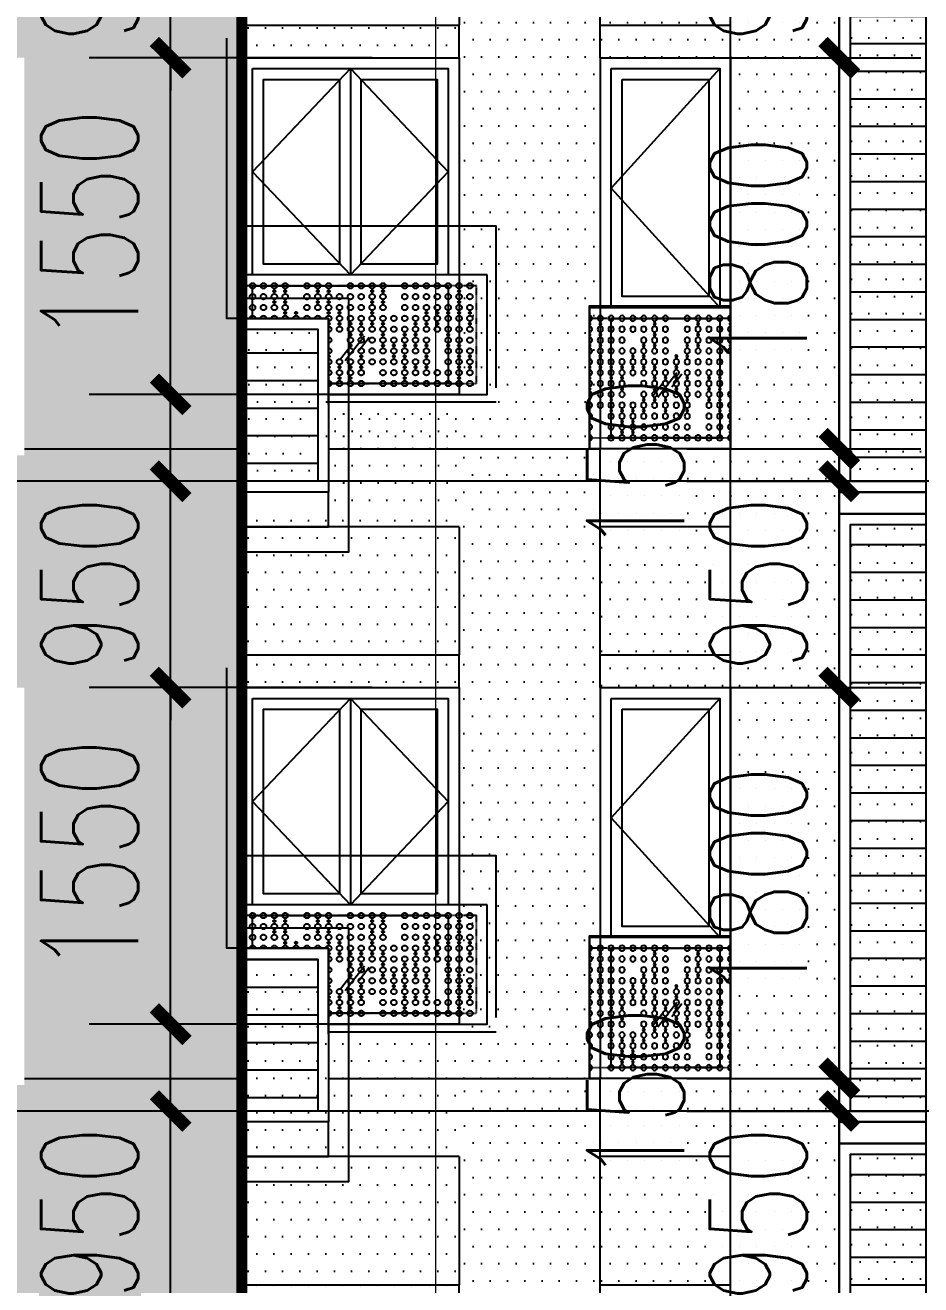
# Model space of a CAD drawing. Header units: millimetres. Extents: x 43 to 235305, y 0 to 139712.
# Drawn here: x 18064 to 22186, y 26008 to 31808 of the extents above; entities that cross this region are included whole.
import ezdxf
from ezdxf.xclip import XClip

# ---------------------------------------------------------------- set-up
doc = ezdxf.new("R2010")
doc.units = ezdxf.units.MM
doc.header["$XCLIPFRAME"] = 2
for name, pattern in [('CONTINOUS', [0]), ('DASH', [0.35, 0.25, -0.1]), ('DOTE', [2.42, 2, -0.2, 0.02, -0.2]), ('HIDDEN', [7.5, 5, -2.5])]:
    doc.linetypes.add(name, pattern=pattern)
for name, color, linetype in [('A-AXIS', 1, 'DOTE'), ('A-DRWD-DIMS', 144, 'Continuous'), ('A-ELEV-DRWD', 130, 'Continuous'), ('A-ELEV-LINE', 30, 'Continuous'), ('A-ELEV-LINE1', 33, 'Continuous'), ('A-ELEV-LINE2', 55, 'Continuous'), ('A-ELEV-OPEN', 253, 'Continuous'), ('A-ELEV-OUT2', 6, 'CONTINOUS'), ('A-ELEV-PATT', 55, 'Continuous'), ('A-ELEV-SHUT', 215, 'Continuous'), ('A-HATH1', 251, 'Continuous'), ('D-Hole', 8, 'HIDDEN'), ('DIM_IDEN', 3, 'Continuous'), ('Sun', 138, 'Continuous')]:
    doc.layers.add(name, color=color, linetype=linetype)
doc.styles.add('_TCH_DIM_T3', font='SIMPLEX', dxfattribs={"width": 0.705882, "bigfont": 'GBCBIG'})
doc.dimstyles.new('_TCH_ARCH&&150', dxfattribs={"dimtxt": 446.25, "dimasz": 150, "dimexe": 375, "dimexo": 450, "dimgap": 150, "dimtad": 1, "dimdec": 0, "dimzin": 0, "dimdsep": 46, "dimtxsty": '_TCH_DIM_T3', "dimblk": 'ARCHTICK', "dimcen": 0.09, "dimclrt": 7, "dimazin": 2, "dimtfac": 1, "dimtdec": 0, "dimtix": 1, "dimtmove": 2, "dimatfit": 3, "dimfxl": 1, "dimtolj": 1, "dimtzin": 0, "dimarcsym": 0})

# ---------------------------------------------------------------- blocks, each defined once
blk = doc.blocks.new('GGGG')
at = {"layer": 'A-ELEV-OPEN'}
for p, q in [((-176, -227), (0, 0)), ((-128, -96), (-220, -215)), ((-48, -132), (44, -12))]:
    blk.add_line(p, q, dxfattribs=at)
blk = doc.blocks.new('A$C26D120F1')
blk.add_circle((0, 0), 12.5)
blk = doc.blocks.new('A$C357E671F')
at = {"layer": 'D-Hole', "ltscale": 0.02}
blk.add_line((1055.1, 550), (1055.1, 150), dxfattribs=at)
at = {"layer": 'Sun'}
blk.add_lwpolyline([(2060, 600), (0, 600), (0, -50), (2060, -50)], close=True, dxfattribs=at)
at = {"layer": 'Sun', "color": 8, "linetype": 'DASH', "ltscale": 0.2}
for points in [[(50.1, 550), (2010.1, 550), (2010.1, 0), (50.1, 0)], [(1005.1, 550), (1055.1, 550), (1055.1, 0), (1005.1, 0)]]:
    blk.add_lwpolyline(points, close=True, dxfattribs=at)
at = {"layer": 'Sun'}
for centre in [(130, 525), (280, 525), (480, 525), (730, 525), (780, 525), (1130, 525), (1230, 525), (1380, 525), (1630, 525), (1730, 525), (1880, 525), (130, 475), (280, 475), (480, 475), (730, 475), (780, 475), (1130, 475), (1230, 475), (1380, 475), (1630, 475), (1730, 475), (1880, 475), (80, 425), (130, 425), (280, 425), (330, 425), (480, 425), (530, 425), (730, 425), (780, 425), (1130, 425), (1230, 425), (1280, 425), (1380, 425), (1430, 425), (1580, 425), (1630, 425), (1680, 425), (1730, 425), (1780, 425), (1880, 425), (80, 375), (330, 375), (380, 375), (530, 375), (580, 375), (730, 375), (980, 375), (1030, 375), (1080, 375), (1130, 375), (1230, 375), (1280, 375), (1380, 375), (1430, 375), (1480, 375), (1580, 375), (1630, 375), (1680, 375), (1780, 375), (1830, 375), (1880, 375), (80, 325), (380, 325), (480, 325), (530, 325), (580, 325), (630, 325), (680, 325), (730, 325), (780, 325), (930, 325), (980, 325), (1030, 325), (1280, 325), (1330, 325), (1430, 325), (1480, 325), (1780, 325), (1830, 325), (1980, 325), (80, 275), (180, 275), (230, 275), (330, 275), (380, 275), (430, 275), (480, 275), (630, 275), (680, 275), (780, 275), (880, 275), (930, 275), (1480, 275), (1530, 275), (1780, 275), (1830, 275), (1930, 275), (1980, 275), (180, 225), (180, 175), (230, 225), (230, 175), (330, 225), (330, 175), (380, 225), (430, 225), (430, 175), (480, 225), (480, 175), (530, 175), (630, 225), (680, 175), (780, 225), (830, 225), (830, 175), (880, 225), (880, 175), (930, 225), (980, 225), (980, 175), (1180, 175), (1230, 225), (1230, 175), (1280, 175), (1330, 175), (1380, 225), (1380, 175), (1530, 225), (1530, 175), (1580, 225), (1580, 175), (1630, 175), (1730, 225), (1730, 175), (1780, 225), (1880, 175), (1930, 225), (1980, 225), (130, 125), (180, 125), (330, 125), (430, 125), (530, 125), (580, 125), (630, 125), (680, 125), (880, 125), (930, 125), (980, 125), (1130, 125), (1180, 125), (1280, 125), (1330, 125), (1380, 125), (1580, 125), (1630, 125), (1680, 125), (1730, 125), (1880, 125), (1980, 125), (130, 75), (580, 75), (630, 75), (880, 75), (1130, 75), (1630, 75), (1680, 75), (1880, 75), (1980, 75), (130, 25), (580, 25), (630, 25), (880, 25), (1130, 25), (1630, 25), (1680, 25), (1880, 25), (1980, 25)]:
    blk.add_circle(centre, 5, dxfattribs=at)
for p in [(80, 550), (130, 550), (180, 550), (230, 550), (280, 550), (330, 550), (430, 550), (480, 550), (530, 550), (580, 550), (630, 550), (680, 550), (730, 550), (780, 550), (830, 550), (880, 550), (930, 550), (980, 550), (1030, 550), (1080, 550), (1130, 550), (1180, 550), (1230, 550), (1280, 550), (1330, 550), (1380, 550), (1430, 550), (1480, 550), (1530, 550), (1630, 550), (1680, 550), (1730, 550), (1780, 550), (1830, 550), (1880, 550), (1930, 550), (1980, 550), (80, 500), (130, 500), (180, 500), (230, 500), (280, 500), (330, 500), (430, 500), (480, 500), (530, 500), (580, 500), (630, 500), (680, 500), (730, 500), (780, 500), (830, 500), (880, 500), (930, 500), (980, 500), (1030, 500), (1080, 500), (1130, 500), (1180, 500), (1230, 500), (1280, 500), (1330, 500), (1380, 500), (1430, 500), (1480, 500), (1530, 500), (1630, 500), (1680, 500), (1730, 500), (1780, 500), (1830, 500), (1880, 500), (1930, 500), (1980, 500), (80, 450), (80, 400), (130, 450), (130, 400), (180, 450), (180, 400), (230, 450), (230, 400), (280, 450), (280, 400), (330, 450), (330, 400), (430, 450), (430, 400), (480, 450), (480, 400), (530, 450), (530, 400), (580, 400), (630, 450), (630, 400), (680, 450), (680, 400), (730, 450), (730, 400), (780, 450), (780, 400), (880, 450), (880, 400), (930, 450), (930, 400), (980, 450), (980, 400), (1030, 450), (1030, 400), (1080, 450), (1080, 400), (1130, 450), (1130, 400), (1180, 450), (1180, 400), (1230, 450), (1230, 400), (1280, 450), (1280, 400), (1380, 450), (1380, 400), (1430, 450), (1430, 400), (1480, 450), (1480, 400), (1530, 450), (1530, 400), (1580, 450), (1580, 400), (1630, 450), (1630, 400), (1680, 450), (1680, 400), (1730, 450), (1730, 400), (1780, 450), (1780, 400), (1830, 450), (1830, 400), (1880, 450), (1880, 400), (1930, 450), (1980, 450), (1980, 400), (80, 350), (180, 350), (230, 350), (280, 350), (330, 350), (380, 350), (430, 350), (480, 350), (530, 350), (580, 350), (630, 350), (680, 350), (730, 350), (780, 350), (830, 350), (880, 350), (930, 350), (980, 350), (1030, 350), (1080, 350), (1130, 350), (1180, 350), (1230, 350), (1280, 350), (1330, 350), (1380, 350), (1430, 350), (1480, 350), (1530, 350), (1580, 350), (1630, 350), (1680, 350), (1780, 350), (1830, 350), (1880, 350), (1930, 350), (1980, 350), (80, 300), (180, 300), (230, 300), (280, 300), (330, 300), (380, 300), (430, 300), (480, 300), (530, 300), (580, 300), (630, 300), (680, 300), (730, 300), (780, 300), (830, 300), (880, 300), (930, 300), (980, 300), (1030, 300), (1080, 300), (1130, 300), (1180, 300), (1230, 300), (1280, 300), (1330, 300), (1380, 300), (1430, 300), (1480, 300), (1530, 300), (1580, 300), (1630, 300), (1680, 300), (1780, 300), (1830, 300), (1880, 300), (1930, 300), (1980, 300), (80, 250), (180, 250), (230, 250), (280, 250), (330, 250), (380, 250), (430, 250), (480, 250), (530, 250), (630, 250), (680, 250), (730, 250), (780, 250), (830, 250), (880, 250), (930, 250), (980, 250), (1080, 250), (1130, 250), (1180, 250), (1230, 250), (1280, 250), (1330, 250), (1380, 250), (1430, 250), (1480, 250), (1530, 250), (1580, 250), (1630, 250), (1680, 250), (1730, 250), (1780, 250), (1830, 250), (1880, 250), (1930, 250), (1980, 250), (80, 200), (130, 200), (180, 200), (230, 200), (280, 200), (330, 200), (380, 200), (430, 200), (480, 200), (530, 200), (630, 200), (680, 200), (730, 200), (780, 200), (830, 200), (880, 200), (930, 200), (980, 200), (1080, 200), (1130, 200), (1180, 200), (1230, 200), (1280, 200), (1330, 200), (1380, 200), (1430, 200), (1530, 200), (1580, 200), (1630, 200), (1680, 200), (1730, 200), (1780, 200), (1830, 200), (1880, 200), (1930, 200), (1980, 200), (80, 150), (130, 150), (180, 150), (230, 150), (330, 150), (380, 150), (430, 150), (480, 150), (530, 150), (580, 150), (630, 150), (680, 150), (730, 150), (780, 150), (830, 150), (880, 150), (930, 150), (980, 150), (1080, 150), (1130, 150), (1180, 150), (1230, 150), (1280, 150), (1330, 150), (1380, 150), (1430, 150), (1530, 150), (1580, 150), (1630, 150), (1680, 150), (1730, 150), (1780, 150), (1830, 150), (1880, 150), (1980, 150), (80, 100), (80, 50), (130, 100), (130, 50), (180, 100), (180, 50), (230, 100), (230, 50), (330, 100), (330, 50), (380, 100), (380, 50), (430, 100), (430, 50), (480, 100), (480, 50), (530, 100), (530, 50), (580, 100), (580, 50), (630, 100), (630, 50), (680, 100), (680, 50), (780, 100), (780, 50), (830, 100), (830, 50), (880, 100), (880, 50), (930, 100), (930, 50), (980, 100), (980, 50), (1030, 100), (1030, 50), (1080, 100), (1080, 50), (1130, 100), (1130, 50), (1180, 100), (1180, 50), (1230, 100), (1230, 50), (1280, 100), (1280, 50), (1330, 100), (1330, 50), (1380, 100), (1380, 50), (1430, 100), (1430, 50), (1530, 100), (1530, 50), (1580, 100), (1580, 50), (1630, 100), (1630, 50), (1680, 100), (1680, 50), (1730, 100), (1730, 50), (1830, 100), (1830, 50), (1880, 100), (1880, 50), (1980, 100), (1980, 50), (80, 0), (130, 0), (180, 0), (230, 0), (280, 0), (330, 0), (380, 0), (430, 0), (480, 0), (530, 0), (580, 0), (630, 0), (680, 0), (780, 0), (830, 0), (880, 0), (930, 0), (980, 0), (1030, 0), (1080, 0), (1130, 0), (1180, 0), (1230, 0), (1330, 0), (1380, 0), (1430, 0), (1480, 0), (1530, 0), (1580, 0), (1630, 0), (1680, 0), (1730, 0), (1780, 0), (1830, 0), (1880, 0), (1980, 0)]:
    blk.add_blockref('A$C26D120F1', p, dxfattribs=at)
blk = doc.blocks.new('A$C7E353EAE')
at = {"layer": 'A-ELEV-DRWD'}
for p, q in [((0, 1800), (0, 0)), ((-50, 650), (-50, 0))]:
    blk.add_line(p, q, dxfattribs=at)
for points in [[(50, 1750), (550, 1750), (550, 650), (50, 650)], [(100, 1700), (500, 1700), (500, 700), (100, 700)], [(50, 600), (550, 600), (550, 50), (50, 50)]]:
    blk.add_lwpolyline(points, close=True, dxfattribs=at)
at = {"layer": 'A-ELEV-LINE1'}
for p, q in [((0, 1950), (0, 2900)), ((600, 2540), (0, 2540)), ((600, 1950), (600, 2540)), ((0, 1800), (0, 1950)), ((0, 1950), (600, 1950))]:
    blk.add_line(p, q, dxfattribs=at)
blk.add_lwpolyline([(0, 1800), (600, 1800), (600, 0), (0, 0)], dxfattribs=at)
at = {"layer": 'A-ELEV-OPEN'}
blk.add_lwpolyline([(550, 1750), (50, 1200), (550, 650)], dxfattribs=at)
at = {"layer": 'A-ELEV-OPEN', "xscale": 0.5, "yscale": 0.5, "zscale": 0.5}
blk.add_blockref('GGGG', (352.7, 350.7), dxfattribs=at)
at = {"layer": 'Sun'}
ref = blk.add_blockref('A$C357E671F', (730, 50), dxfattribs=dict(at, xscale=-1))
XClip(ref).set_block_clipping_path([(129.9999999995, -50.0000000006), (780.0000000712, 607.5547721885)])
blk = doc.blocks.new('A$C67865BBE')
at = {"layer": 'A-ELEV-PATT'}
h = blk.add_hatch(dxfattribs=at)
h.set_pattern_fill('ANSI31', color=256, scale=80, angle=135, style=0)
h.set_pattern_definition([(7e-15, (97721.56, 80343.16), (2e-14, -127), [])])
h.paths.add_polyline_path([(1500, 5600), (1150, 5600), (1150, 2900), (1500, 2900)])
h = blk.add_hatch(dxfattribs=at)
h.set_pattern_fill('ANSI31', color=256, scale=80, angle=135, style=0)
h.set_pattern_definition([(7e-15, (97721.56, 77443.16), (2e-14, -127), [])])
h.paths.add_polyline_path([(1500, 2700), (1150, 2700), (1150, 0), (1500, 0)])
at = {"layer": 'A-HATH1'}
h = blk.add_hatch(dxfattribs=at)
h.set_pattern_fill('DOTS', color=256, scale=50, style=0)
h.set_pattern_definition([(0, (-7e-05, 3050), (39.6875, 79.375), [0, -79.375])])
h.paths.add_polyline_path([(600, 5920), (0, 5920), (0, 5650), (600, 5650)])
h.paths.add_polyline_path([(600, 5650), (0, 5650), (0, 5000), (600, 5000)])
h.paths.add_polyline_path([(600, 5000), (0, 5000), (0, 4850), (600, 4850)])
h.paths.add_polyline_path([(1100, 5650), (1100, 5750), (1100, 5950), (600, 5950), (600, 5800), (600, 3050), (1100, 3050)])
h = blk.add_hatch(dxfattribs=at)
h.set_pattern_fill('DOTS', color=256, scale=50, style=0)
h.set_pattern_definition([(0, (1150, 2900), (39.6875, 79.375), [0, -79.375])])
h.paths.add_polyline_path([(1500, 5600), (1150, 5600), (1150, 2900), (1500, 2900)])
h = blk.add_hatch(dxfattribs=at)
h.set_pattern_fill('DOTS', color=256, scale=50, style=0)
h.set_pattern_definition([(0, (-7e-05, 150), (39.6875, 79.375), [0, -79.375])])
h.paths.add_polyline_path([(600, 3020), (0, 3020), (0, 2750), (600, 2750)])
h.paths.add_polyline_path([(600, 2750), (0, 2750), (0, 2100), (600, 2100)])
h.paths.add_polyline_path([(600, 2100), (0, 2100), (0, 1950), (600, 1950)])
h.paths.add_polyline_path([(1100, 2750), (1100, 2850), (1100, 3050), (600, 3050), (600, 2900), (600, 150), (1100, 150)])
h = blk.add_hatch(dxfattribs=at)
h.set_pattern_fill('DOTS', color=256, scale=50, style=0)
h.set_pattern_definition([(0, (1150, -0.0002), (39.6875, 79.375), [0, -79.375])])
h.paths.add_polyline_path([(1500, 2700), (1150, 2700), (1150, 0), (1500, 0)])
at = {"layer": 'A-ELEV-LINE'}
for points in [[(1500, 2850), (1100, 2850), (1100, 2750), (1500, 2750)], [(1500, -50), (1100, -50), (1100, -150), (1500, -150)]]:
    blk.add_lwpolyline(points, close=True, dxfattribs=at)
at = {"layer": 'A-ELEV-LINE1'}
for p, q in [((600, 150), (600, 5950)), ((1100, 2850), (1500, 2850)), ((1100, -50), (1500, -50))]:
    blk.add_line(p, q, dxfattribs=at)
at = {"layer": 'A-ELEV-LINE2'}
for p, q in [((600, 3050), (1100, 3050)), ((600, 150), (1100, 150))]:
    blk.add_line(p, q, dxfattribs=at)
at = {"layer": 'A-ELEV-SHUT'}
for points in [[(1500, 5650), (1100, 5650), (1100, 2850), (1500, 2850)], [(1500, 5600), (1150, 5600), (1150, 2900), (1500, 2900)], [(1500, 2750), (1100, 2750), (1100, -50), (1500, -50)], [(1500, 2700), (1150, 2700), (1150, 0), (1500, 0)]]:
    blk.add_lwpolyline(points, close=True, dxfattribs=at)
for p in [(0, 3050), (0, 150)]:
    blk.add_blockref('A$C7E353EAE', p)
blk = doc.blocks.new('A$C25156A68')
at = {"layer": 'A-ELEV-PATT'}
h = blk.add_hatch(dxfattribs=at)
h.set_pattern_fill('ANSI31', color=256, scale=80, angle=135, style=0)
h.set_pattern_definition([(180, (-96021.55, 77543.16), (-2e-14, -127), [])])
h.paths.add_polyline_path([(50, 850), (550, 850), (550, 150), (50, 150)])
at = {"layer": 'A-ELEV-LINE'}
blk.add_lwpolyline([(0, 100), (0, -60), (600, -60), (600, 100)], close=True, dxfattribs=at)
at = {"layer": 'A-ELEV-SHUT'}
for points in [[(0, 900), (600, 900), (600, 100), (0, 100)], [(50, 850), (550, 850), (550, 150), (50, 150)]]:
    blk.add_lwpolyline(points, close=True, dxfattribs=at)
blk = doc.blocks.new('A$C51B9566A')
at = {"layer": 'Sun'}
blk.add_lwpolyline([(1260, 550), (0, 550), (0, 0), (1260, 0)], close=True, dxfattribs=at)
at = {"layer": 'Sun', "color": 8, "linetype": 'DASH', "ltscale": 0.2}
blk.add_lwpolyline([(1210, 500), (50, 500), (50, 50), (1210, 50)], close=True, dxfattribs=at)
at = {"layer": 'Sun'}
for centre in [(80, 475), (130, 475), (280, 475), (330, 475), (480, 475), (530, 475), (730, 475), (780, 475), (1130, 475), (80, 425), (130, 425), (280, 425), (330, 425), (480, 425), (530, 425), (730, 425), (780, 425), (1130, 425), (80, 375), (330, 375), (380, 375), (530, 375), (580, 375), (730, 375), (980, 375), (1030, 375), (1080, 375), (1130, 375), (1180, 375), (80, 325), (380, 325), (480, 325), (530, 325), (580, 325), (630, 325), (680, 325), (730, 325), (780, 325), (930, 325), (980, 325), (1030, 325), (1180, 325), (80, 275), (180, 275), (230, 275), (330, 275), (380, 275), (430, 275), (480, 275), (630, 275), (680, 275), (780, 275), (880, 275), (930, 275), (1080, 275), (180, 225), (180, 175), (230, 225), (230, 175), (330, 225), (330, 175), (380, 225), (430, 225), (430, 175), (480, 225), (480, 175), (530, 175), (630, 225), (680, 175), (780, 225), (830, 225), (830, 175), (880, 225), (880, 175), (930, 225), (980, 225), (980, 175), (1080, 225), (1130, 225), (1130, 175), (1180, 175), (130, 125), (180, 125), (330, 125), (430, 125), (530, 125), (580, 125), (630, 125), (680, 125), (880, 125), (930, 125), (980, 125), (1130, 125), (1180, 125), (130, 75), (580, 75), (630, 75), (880, 75), (1130, 75)]:
    blk.add_circle(centre, 5, dxfattribs=at)
for p in [(80, 500), (130, 500), (180, 500), (230, 500), (280, 500), (330, 500), (430, 500), (480, 500), (530, 500), (630, 500), (680, 500), (730, 500), (780, 500), (880, 500), (930, 500), (980, 500), (1030, 500), (1080, 500), (1130, 500), (1180, 500), (80, 450), (80, 400), (130, 450), (130, 400), (180, 450), (180, 400), (230, 450), (230, 400), (280, 450), (280, 400), (330, 450), (330, 400), (430, 450), (430, 400), (480, 450), (480, 400), (530, 450), (530, 400), (580, 450), (580, 400), (630, 450), (630, 400), (680, 450), (680, 400), (730, 450), (730, 400), (780, 450), (780, 400), (880, 450), (880, 400), (930, 450), (930, 400), (980, 450), (980, 400), (1030, 450), (1030, 400), (1080, 450), (1080, 400), (1130, 450), (1130, 400), (1180, 450), (1180, 400), (80, 350), (180, 350), (230, 350), (280, 350), (330, 350), (380, 350), (430, 350), (480, 350), (530, 350), (580, 350), (630, 350), (680, 350), (730, 350), (780, 350), (830, 350), (880, 350), (930, 350), (980, 350), (1030, 350), (1080, 350), (1130, 350), (1180, 350), (80, 300), (180, 300), (230, 300), (280, 300), (330, 300), (380, 300), (430, 300), (480, 300), (530, 300), (580, 300), (630, 300), (680, 300), (730, 300), (780, 300), (830, 300), (880, 300), (930, 300), (980, 300), (1030, 300), (1080, 300), (1130, 300), (1180, 300), (80, 250), (180, 250), (230, 250), (280, 250), (330, 250), (380, 250), (430, 250), (480, 250), (530, 250), (630, 250), (680, 250), (730, 250), (780, 250), (830, 250), (880, 250), (930, 250), (980, 250), (1080, 250), (1130, 250), (1180, 250), (80, 200), (130, 200), (180, 200), (230, 200), (280, 200), (330, 200), (380, 200), (430, 200), (480, 200), (530, 200), (630, 200), (680, 200), (730, 200), (780, 200), (830, 200), (880, 200), (930, 200), (980, 200), (1080, 200), (1130, 200), (1180, 200), (80, 150), (130, 150), (180, 150), (230, 150), (330, 150), (380, 150), (430, 150), (480, 150), (530, 150), (580, 150), (630, 150), (680, 150), (730, 150), (780, 150), (830, 150), (880, 150), (930, 150), (980, 150), (1080, 150), (1130, 150), (1180, 150), (80, 100), (80, 50), (130, 100), (130, 50), (180, 100), (180, 50), (230, 100), (230, 50), (280, 50), (330, 100), (330, 50), (380, 100), (380, 50), (430, 100), (430, 50), (480, 100), (480, 50), (530, 100), (530, 50), (580, 100), (580, 50), (630, 100), (630, 50), (680, 100), (680, 50), (780, 100), (780, 50), (830, 100), (830, 50), (880, 100), (880, 50), (930, 100), (930, 50), (980, 100), (980, 50), (1030, 100), (1030, 50), (1080, 100), (1080, 50), (1130, 100), (1130, 50), (1180, 100), (1180, 50)]:
    blk.add_blockref('A$C26D120F1', p, dxfattribs=at)
blk = doc.blocks.new('A$C448F658A')
at = {"layer": 'A-ELEV-DRWD'}
blk.add_line((500, 1700), (500, 750), dxfattribs=at)
for points in [[(50, 1700), (950, 1700), (950, 750), (50, 750)], [(50, 700), (950, 700), (950, 250), (50, 250)]]:
    blk.add_lwpolyline(points, close=True, dxfattribs=at)
for points in [[(450, 800), (100, 800), (100, 1650), (450, 1650), (450, 800)], [(550, 800), (550, 1650), (900, 1650), (900, 800), (550, 800)]]:
    blk.add_lwpolyline(points, dxfattribs=at)
at = {"layer": 'A-ELEV-LINE1'}
blk.add_lwpolyline([(0, 200), (0, 1750), (1000, 1750), (1000, 200), (0, 200)], dxfattribs=at)
at = {"layer": 'A-ELEV-OPEN'}
for points in [[(500, 1700), (50, 1225), (500, 750)], [(500, 1700), (950, 1225), (500, 750)]]:
    blk.add_lwpolyline(points, dxfattribs=at)
at = {"layer": 'A-ELEV-DRWD', "xscale": 0.5, "yscale": 0.5, "zscale": 0.5}
blk.add_blockref('GGGG', (564.6, 469), dxfattribs=at)
at = {"layer": 'Sun'}
ref = blk.add_blockref('A$C51B9566A', (-130, 200), dxfattribs=at)
XClip(ref).set_block_clipping_path([(130.0000000002, -35.0118769568), (1301.5942964869, 774.9999999994)])
blk = doc.blocks.new('A$C33016C81')
at = {"layer": 'A-HATH1'}
h = blk.add_hatch(dxfattribs=at)
h.set_pattern_fill('DOTS', color=256, scale=50, style=0)
h.set_pattern_definition([(7e-15, (10600, 5650), (39.6875, 79.375), [0, -79.375])])
h.paths.add_polyline_path([(11200, 6170), (10600, 6170), (10600, 5750), (10600, 5650), (11200, 5650)])
h = blk.add_hatch(dxfattribs=at)
h.set_pattern_fill('DOTS', color=256, scale=50, style=0)
h.set_pattern_definition([(7e-15, (4400, 150), (39.6875, 79.375), [0, -79.375])])
h.paths.add_polyline_path([(9200, 5920), (7400, 5920), (7400, 5950), (6500, 5950), (6500, 5920), (4400, 5920), (4400, 5590), (6500, 5590), (7400, 5590), (9200, 5590)])
h.paths.add_polyline_path([(7400, 5590), (6500, 5590), (6500, 5000), (7400, 5000)])
h.paths.add_polyline_path([(9200, 5590), (7400, 5590), (7400, 5000), (9200, 5000)])
h.paths.add_polyline_path([(9200, 5000), (7400, 5000), (6500, 5000), (4400, 5000), (4400, 4850), (6500, 4850), (7400, 4850), (9200, 4850)])
h.paths.add_polyline_path([(7400, 4850), (6500, 4850), (6500, 3050), (7400, 3050)])
h.paths.add_polyline_path([(9200, 3020), (7400, 3020), (7400, 3050), (6500, 3050), (6500, 3020), (4400, 3020), (4400, 2750), (6500, 2750), (7400, 2750), (9200, 2750)])
h.paths.add_polyline_path([(7400, 2750), (6500, 2750), (6500, 2100), (7400, 2100)])
h.paths.add_polyline_path([(9200, 2100), (7400, 2100), (6500, 2100), (4400, 2100), (4400, 1950), (6500, 1950), (7400, 1950), (9200, 1950)])
h.paths.add_polyline_path([(9200, 2750), (7400, 2750), (7400, 2100), (9200, 2100)])
h.paths.add_polyline_path([(10200, 5650), (10200, 5750), (10200, 5950), (10000, 5950), (9200, 5950), (9200, 5800), (9200, 5590), (9200, 5000), (9200, 4850), (9200, 3050), (10200, 3050)])
h.paths.add_polyline_path([(10200, 3050), (9200, 3050), (9200, 3020), (9200, 2750), (9200, 2100), (9200, 1950), (9200, 150), (10200, 150)])
h.paths.add_polyline_path([(7400, 1950), (6500, 1950), (6500, 150), (7400, 150)])
h = blk.add_hatch(dxfattribs=at)
h.set_pattern_fill('DOTS', color=256, scale=50, style=0)
h.set_pattern_definition([(7e-15, (10200, 2750), (39.6875, 79.375), [0, -79.375])])
h.paths.add_polyline_path([(11200, 3270), (10550, 3270), (10550, 3600), (10200, 3600), (10200, 2690), (11200, 2690), (11200, 3050), (11850, 3050), (11850, 5950), (11700, 5950), (11200, 5950), (11200, 5000), (10200, 5000), (10200, 4850), (11200, 4850)])
h = blk.add_hatch(dxfattribs=at)
h.set_pattern_fill('DOTS', color=256, scale=50, style=0)
h.set_pattern_definition([(7e-15, (10200, 5000), (39.6875, 79.375), [0, -79.375])])
h.paths.add_polyline_path([(11200, 5650), (10600, 5650), (10600, 5650), (10200, 5650), (10200, 5000), (11200, 5000)])
h = blk.add_hatch(dxfattribs=at)
h.set_pattern_fill('DOTS', color=256, scale=50, style=0)
h.set_pattern_definition([(7e-15, (10600, 150), (39.6875, 79.375), [0, -79.375])])
h.paths.add_polyline_path([(11850, 150), (10550, 150), (10550, 0), (10200, 0), (10200, 700), (10550, 700), (10550, 370), (11200, 370), (11200, 3050), (11850, 3050)])
h = blk.add_hatch(dxfattribs=at)
h.set_pattern_fill('DOTS', color=256, scale=50, style=0)
h.set_pattern_definition([(7e-15, (10200, 2100), (39.6875, 79.375), [0, -79.375])])
h.paths.add_polyline_path([(11200, 2690), (10200, 2690), (10200, 2100), (11200, 2100)])
h = blk.add_hatch(dxfattribs=at)
h.set_pattern_fill('DOTS', color=256, scale=50, style=0)
h.set_pattern_definition([(7e-15, (10200, 1950), (39.6875, 79.375), [0, -79.375])])
h.paths.add_polyline_path([(10200, 2100), (10200, 1950), (11200, 1950), (11200, 2100)])
at = {"layer": 'A-ELEV-LINE1'}
for p, q in [((10200, 0), (10200, 6170)), ((10200, 5800), (10200, 5590)), ((11200, 5590), (10200, 5590)), ((11200, 5590), (11200, 5000)), ((10200, 5000), (11200, 5000)), ((11200, 2690), (10200, 2690)), ((11200, 2690), (11200, 2100)), ((10200, 2100), (11200, 2100)), ((10200, 1950), (11200, 1950))]:
    blk.add_line(p, q, dxfattribs=at)
at = {"layer": 'A-ELEV-LINE2'}
for p, q in [((11200, 4850), (11200, 5000)), ((9200, 3050), (10200, 3050)), ((10600, 3050), (11850, 3050)), ((11200, 1950), (11200, 2100)), ((9200, 150), (10200, 150)), ((10600, 150), (11850, 150))]:
    blk.add_line(p, q, dxfattribs=at)
ref = blk.add_blockref('A$C448F658A', (10200, 3100))
XClip(ref).set_block_clipping_path([(1170.3066133825, 153.8919976319), (399.9996482014, 153.8919976111), (399.9996489465, 549.9999774875), (-68.7762436214, 549.9999774875), (-68.7762436214, 1840.8525305242), (1198.5236558072, 1840.8525305242)])
ref = blk.add_blockref('A$C25156A68', (10000, 2750))
XClip(ref).set_block_clipping_path([(200.0000281916, -174.9999919682), (693.0432055345, 991.5230749392)])
ref = blk.add_blockref('A$C448F658A', (10200, 200))
XClip(ref).set_block_clipping_path([(1170.3066133825, 153.8919976319), (399.9996482014, 153.8919976111), (399.9996489465, 549.9999774875), (-68.7762436214, 549.9999774875), (-68.7762436214, 1840.8525305242), (1198.5236558072, 1840.8525305242)])
ref = blk.add_blockref('A$C25156A68', (10000, -150))
XClip(ref).set_block_clipping_path([(200.0000281916, -174.9999919682), (693.0432055345, 991.5230749392)])
blk = doc.blocks.new('_ArchTick')
at = {"color": 0, "linetype": 'ByBlock', "const_width": 0.4}
blk.add_lwpolyline([(-0.5, -0.5), (0.5, 0.5)], dxfattribs=at)
blk = doc.blocks.new('*D2522')
at = {"layer": 'A-DRWD-DIMS', "color": 0, "lineweight": -2, "transparency": 16777216}
for p, q in [((18733.5, 32608), (18733.5, 32758)), ((19661.4, 32608), (18358.5, 32608)), ((18733.5, 31658), (18733.5, 32608)), ((19661.4, 31658), (18358.5, 31658)), ((18733.5, 31658), (18733.5, 31508))]:
    blk.add_line(p, q, dxfattribs=at)
at = {"layer": 'Defpoints', "color": 0, "transparency": 16777216}
for p in [(18733.5, 32608), (20111.4, 32608), (20111.4, 31658)]:
    blk.add_point(p, dxfattribs=at)
at = {"layer": 'A-DRWD-DIMS', "color": 0, "lineweight": -2, "transparency": 16777216, "xscale": 150, "yscale": 150, "zscale": 150}
for p, rotation in [((18733.5, 32608), 270), ((18733.5, 31658), 90)]:
    blk.add_blockref('_ArchTick', p, dxfattribs=dict(at, rotation=rotation))
at = {"layer": 'A-DRWD-DIMS', "color": 7, "lineweight": 0, "transparency": 16777216, "insert": (18360.4, 32133), "char_height": 446.25, "attachment_point": 5, "rotation": 90, "style": '_TCH_DIM_T3'}
blk.add_mtext('\\A1;950', dxfattribs=at)
blk = doc.blocks.new('*D2523')
at = {"layer": 'A-DRWD-DIMS', "color": 0, "lineweight": -2, "transparency": 16777216}
for p, q in [((19661.4, 31658), (18358.5, 31658)), ((18733.5, 30108), (18733.5, 31658)), ((19661.4, 30108), (18358.5, 30108))]:
    blk.add_line(p, q, dxfattribs=at)
at = {"layer": 'Defpoints', "color": 0, "transparency": 16777216}
for p in [(18733.5, 31658), (20111.4, 31658), (20111.4, 30108)]:
    blk.add_point(p, dxfattribs=at)
at = {"layer": 'A-DRWD-DIMS', "color": 0, "lineweight": -2, "transparency": 16777216, "xscale": 150, "yscale": 150, "zscale": 150}
for p, rotation in [((18733.5, 31658), 90), ((18733.5, 30108), 270)]:
    blk.add_blockref('_ArchTick', p, dxfattribs=dict(at, rotation=rotation))
at = {"layer": 'A-DRWD-DIMS', "color": 7, "lineweight": 0, "transparency": 16777216, "insert": (18360.4, 30883), "char_height": 446.25, "attachment_point": 5, "rotation": 90, "style": '_TCH_DIM_T3'}
blk.add_mtext('\\A1;1550', dxfattribs=at)
blk = doc.blocks.new('*D2524')
at = {"layer": 'A-DRWD-DIMS', "color": 0, "lineweight": -2, "transparency": 16777216}
for p, q in [((19661.4, 30108), (18358.5, 30108)), ((18733.5, 29708), (18733.5, 30108)), ((19661.4, 29708), (18358.5, 29708))]:
    blk.add_line(p, q, dxfattribs=at)
at = {"layer": 'Defpoints', "color": 0, "transparency": 16777216}
for p in [(18733.5, 30108), (20111.4, 30108), (20111.4, 29708)]:
    blk.add_point(p, dxfattribs=at)
at = {"layer": 'A-DRWD-DIMS', "color": 0, "lineweight": -2, "transparency": 16777216, "xscale": 150, "yscale": 150, "zscale": 150}
for p, rotation in [((18733.5, 30108), 90), ((18733.5, 29708), 270)]:
    blk.add_blockref('_ArchTick', p, dxfattribs=dict(at, rotation=rotation))
at = {"layer": 'A-DRWD-DIMS', "color": 7, "lineweight": 0, "transparency": 16777216, "insert": (17796, 29908), "char_height": 446.25, "attachment_point": 5, "rotation": 90, "style": '_TCH_DIM_T3'}
blk.add_mtext('\\A1;400', dxfattribs=at)
blk = doc.blocks.new('*D2525')
at = {"layer": 'A-DRWD-DIMS', "color": 0, "lineweight": -2, "transparency": 16777216}
for p, q in [((18733.5, 29708), (18733.5, 29858)), ((19661.4, 29708), (18358.5, 29708)), ((18733.5, 28758), (18733.5, 29708)), ((19661.4, 28758), (18358.5, 28758)), ((18733.5, 28758), (18733.5, 28608))]:
    blk.add_line(p, q, dxfattribs=at)
at = {"layer": 'Defpoints', "color": 0, "transparency": 16777216}
for p in [(18733.5, 29708), (20111.4, 29708), (20111.4, 28758)]:
    blk.add_point(p, dxfattribs=at)
at = {"layer": 'A-DRWD-DIMS', "color": 0, "lineweight": -2, "transparency": 16777216, "xscale": 150, "yscale": 150, "zscale": 150}
for p, rotation in [((18733.5, 29708), 270), ((18733.5, 28758), 90)]:
    blk.add_blockref('_ArchTick', p, dxfattribs=dict(at, rotation=rotation))
at = {"layer": 'A-DRWD-DIMS', "color": 7, "lineweight": 0, "transparency": 16777216, "insert": (18360.4, 29233), "char_height": 446.25, "attachment_point": 5, "rotation": 90, "style": '_TCH_DIM_T3'}
blk.add_mtext('\\A1;950', dxfattribs=at)
blk = doc.blocks.new('*D2526')
at = {"layer": 'A-DRWD-DIMS', "color": 0, "lineweight": -2, "transparency": 16777216}
for p, q in [((19661.4, 28758), (18358.5, 28758)), ((18733.5, 27208), (18733.5, 28758)), ((19661.4, 27208), (18358.5, 27208))]:
    blk.add_line(p, q, dxfattribs=at)
at = {"layer": 'Defpoints', "color": 0, "transparency": 16777216}
for p in [(18733.5, 28758), (20111.4, 28758), (20111.4, 27208)]:
    blk.add_point(p, dxfattribs=at)
at = {"layer": 'A-DRWD-DIMS', "color": 0, "lineweight": -2, "transparency": 16777216, "xscale": 150, "yscale": 150, "zscale": 150}
for p, rotation in [((18733.5, 28758), 90), ((18733.5, 27208), 270)]:
    blk.add_blockref('_ArchTick', p, dxfattribs=dict(at, rotation=rotation))
at = {"layer": 'A-DRWD-DIMS', "color": 7, "lineweight": 0, "transparency": 16777216, "insert": (18360.4, 27983), "char_height": 446.25, "attachment_point": 5, "rotation": 90, "style": '_TCH_DIM_T3'}
blk.add_mtext('\\A1;1550', dxfattribs=at)
blk = doc.blocks.new('*D2527')
at = {"layer": 'A-DRWD-DIMS', "color": 0, "lineweight": -2, "transparency": 16777216}
for p, q in [((19661.4, 27208), (18358.5, 27208)), ((18733.5, 26808), (18733.5, 27208)), ((19661.4, 26808), (18358.5, 26808))]:
    blk.add_line(p, q, dxfattribs=at)
at = {"layer": 'Defpoints', "color": 0, "transparency": 16777216}
for p in [(18733.5, 27208), (20111.4, 27208), (20111.4, 26808)]:
    blk.add_point(p, dxfattribs=at)
at = {"layer": 'A-DRWD-DIMS', "color": 0, "lineweight": -2, "transparency": 16777216, "xscale": 150, "yscale": 150, "zscale": 150}
for p, rotation in [((18733.5, 27208), 90), ((18733.5, 26808), 270)]:
    blk.add_blockref('_ArchTick', p, dxfattribs=dict(at, rotation=rotation))
at = {"layer": 'A-DRWD-DIMS', "color": 7, "lineweight": 0, "transparency": 16777216, "insert": (17796, 27008), "char_height": 446.25, "attachment_point": 5, "rotation": 90, "style": '_TCH_DIM_T3'}
blk.add_mtext('\\A1;400', dxfattribs=at)
blk = doc.blocks.new('*D2528')
at = {"layer": 'A-DRWD-DIMS', "color": 0, "lineweight": -2, "transparency": 16777216}
for p, q in [((18733.5, 26808), (18733.5, 26958)), ((19661.4, 26808), (18358.5, 26808)), ((18733.5, 25858), (18733.5, 26808)), ((19661.4, 25858), (18358.5, 25858)), ((18733.5, 25858), (18733.5, 25708))]:
    blk.add_line(p, q, dxfattribs=at)
at = {"layer": 'Defpoints', "color": 0, "transparency": 16777216}
for p in [(18733.5, 26808), (20111.4, 26808), (20111.4, 25858)]:
    blk.add_point(p, dxfattribs=at)
at = {"layer": 'A-DRWD-DIMS', "color": 0, "lineweight": -2, "transparency": 16777216, "xscale": 150, "yscale": 150, "zscale": 150}
for p, rotation in [((18733.5, 26808), 270), ((18733.5, 25858), 90)]:
    blk.add_blockref('_ArchTick', p, dxfattribs=dict(at, rotation=rotation))
at = {"layer": 'A-DRWD-DIMS', "color": 7, "lineweight": 0, "transparency": 16777216, "insert": (18360.4, 26333), "char_height": 446.25, "attachment_point": 5, "rotation": 90, "style": '_TCH_DIM_T3'}
blk.add_mtext('\\A1;950', dxfattribs=at)
blk = doc.blocks.new('*D2756')
at = {"layer": 'A-DRWD-DIMS', "color": 0, "lineweight": -2, "transparency": 16777216}
for p, q in [((21810.7, 32608), (21810.7, 32758)), ((21109, 32608), (22185.7, 32608)), ((21810.7, 31658), (21810.7, 32608)), ((21109, 31658), (22185.7, 31658)), ((21810.7, 31658), (21810.7, 31508))]:
    blk.add_line(p, q, dxfattribs=at)
at = {"layer": 'Defpoints', "color": 0, "transparency": 16777216}
for p in [(20659, 32608), (21810.7, 32608), (20659, 31658)]:
    blk.add_point(p, dxfattribs=at)
at = {"layer": 'A-DRWD-DIMS', "color": 0, "lineweight": -2, "transparency": 16777216, "xscale": 150, "yscale": 150, "zscale": 150}
for p, rotation in [((21810.7, 32608), 270), ((21810.7, 31658), 90)]:
    blk.add_blockref('_ArchTick', p, dxfattribs=dict(at, rotation=rotation))
at = {"layer": 'A-DRWD-DIMS', "color": 7, "lineweight": 0, "transparency": 16777216, "insert": (21437.6, 32133), "char_height": 446.25, "attachment_point": 5, "rotation": 90, "style": '_TCH_DIM_T3'}
blk.add_mtext('\\A1;950', dxfattribs=at)
blk = doc.blocks.new('*D2757')
at = {"layer": 'A-DRWD-DIMS', "color": 0, "lineweight": -2, "transparency": 16777216}
for p, q in [((21109, 31658), (22185.7, 31658)), ((21810.7, 29858), (21810.7, 31658)), ((21109, 29858), (22185.7, 29858))]:
    blk.add_line(p, q, dxfattribs=at)
at = {"layer": 'Defpoints', "color": 0, "transparency": 16777216}
for p in [(20659, 31658), (21810.7, 31658), (20659, 29858)]:
    blk.add_point(p, dxfattribs=at)
at = {"layer": 'A-DRWD-DIMS', "color": 0, "lineweight": -2, "transparency": 16777216, "xscale": 150, "yscale": 150, "zscale": 150}
for p, rotation in [((21810.7, 31658), 90), ((21810.7, 29858), 270)]:
    blk.add_blockref('_ArchTick', p, dxfattribs=dict(at, rotation=rotation))
at = {"layer": 'A-DRWD-DIMS', "color": 7, "lineweight": 0, "transparency": 16777216, "insert": (21437.6, 30758), "char_height": 446.25, "attachment_point": 5, "rotation": 90, "style": '_TCH_DIM_T3'}
blk.add_mtext('\\A1;1800', dxfattribs=at)
blk = doc.blocks.new('*D2758')
at = {"layer": 'A-DRWD-DIMS', "color": 0, "lineweight": -2, "transparency": 16777216}
for p, q in [((21810.7, 29858), (21810.7, 30008)), ((21109, 29858), (22185.7, 29858)), ((21810.7, 29708), (21810.7, 29858)), ((21109, 29708), (22185.7, 29708)), ((21810.7, 29708), (21810.7, 29558))]:
    blk.add_line(p, q, dxfattribs=at)
at = {"layer": 'Defpoints', "color": 0, "transparency": 16777216}
for p in [(20659, 29858), (21810.7, 29858), (20659, 29708)]:
    blk.add_point(p, dxfattribs=at)
at = {"layer": 'A-DRWD-DIMS', "color": 0, "lineweight": -2, "transparency": 16777216, "xscale": 150, "yscale": 150, "zscale": 150}
for p, rotation in [((21810.7, 29858), 270), ((21810.7, 29708), 90)]:
    blk.add_blockref('_ArchTick', p, dxfattribs=dict(at, rotation=rotation))
at = {"layer": 'A-DRWD-DIMS', "color": 7, "lineweight": 0, "transparency": 16777216, "insert": (20873.2, 29783), "char_height": 446.25, "attachment_point": 5, "rotation": 90, "style": '_TCH_DIM_T3'}
blk.add_mtext('\\A1;150', dxfattribs=at)
blk = doc.blocks.new('*D2759')
at = {"layer": 'A-DRWD-DIMS', "color": 0, "lineweight": -2, "transparency": 16777216}
for p, q in [((21810.7, 29708), (21810.7, 29858)), ((21109, 29708), (22185.7, 29708)), ((21810.7, 28758), (21810.7, 29708)), ((21109, 28758), (22185.7, 28758)), ((21810.7, 28758), (21810.7, 28608))]:
    blk.add_line(p, q, dxfattribs=at)
at = {"layer": 'Defpoints', "color": 0, "transparency": 16777216}
for p in [(20659, 29708), (21810.7, 29708), (20659, 28758)]:
    blk.add_point(p, dxfattribs=at)
at = {"layer": 'A-DRWD-DIMS', "color": 0, "lineweight": -2, "transparency": 16777216, "xscale": 150, "yscale": 150, "zscale": 150}
for p, rotation in [((21810.7, 29708), 270), ((21810.7, 28758), 90)]:
    blk.add_blockref('_ArchTick', p, dxfattribs=dict(at, rotation=rotation))
at = {"layer": 'A-DRWD-DIMS', "color": 7, "lineweight": 0, "transparency": 16777216, "insert": (21437.6, 29233), "char_height": 446.25, "attachment_point": 5, "rotation": 90, "style": '_TCH_DIM_T3'}
blk.add_mtext('\\A1;950', dxfattribs=at)
blk = doc.blocks.new('*D2760')
at = {"layer": 'A-DRWD-DIMS', "color": 0, "lineweight": -2, "transparency": 16777216}
for p, q in [((21109, 28758), (22185.7, 28758)), ((21810.7, 26958), (21810.7, 28758)), ((21109, 26958), (22185.7, 26958))]:
    blk.add_line(p, q, dxfattribs=at)
at = {"layer": 'Defpoints', "color": 0, "transparency": 16777216}
for p in [(20659, 28758), (21810.7, 28758), (20659, 26958)]:
    blk.add_point(p, dxfattribs=at)
at = {"layer": 'A-DRWD-DIMS', "color": 0, "lineweight": -2, "transparency": 16777216, "xscale": 150, "yscale": 150, "zscale": 150}
for p, rotation in [((21810.7, 28758), 90), ((21810.7, 26958), 270)]:
    blk.add_blockref('_ArchTick', p, dxfattribs=dict(at, rotation=rotation))
at = {"layer": 'A-DRWD-DIMS', "color": 7, "lineweight": 0, "transparency": 16777216, "insert": (21437.6, 27858), "char_height": 446.25, "attachment_point": 5, "rotation": 90, "style": '_TCH_DIM_T3'}
blk.add_mtext('\\A1;1800', dxfattribs=at)
blk = doc.blocks.new('*D2761')
at = {"layer": 'A-DRWD-DIMS', "color": 0, "lineweight": -2, "transparency": 16777216}
for p, q in [((21810.7, 26958), (21810.7, 27108)), ((21109, 26958), (22185.7, 26958)), ((21810.7, 26808), (21810.7, 26958)), ((21109, 26808), (22185.7, 26808)), ((21810.7, 26808), (21810.7, 26658))]:
    blk.add_line(p, q, dxfattribs=at)
at = {"layer": 'Defpoints', "color": 0, "transparency": 16777216}
for p in [(20659, 26958), (21810.7, 26958), (20659, 26808)]:
    blk.add_point(p, dxfattribs=at)
at = {"layer": 'A-DRWD-DIMS', "color": 0, "lineweight": -2, "transparency": 16777216, "xscale": 150, "yscale": 150, "zscale": 150}
for p, rotation in [((21810.7, 26958), 270), ((21810.7, 26808), 90)]:
    blk.add_blockref('_ArchTick', p, dxfattribs=dict(at, rotation=rotation))
at = {"layer": 'A-DRWD-DIMS', "color": 7, "lineweight": 0, "transparency": 16777216, "insert": (20873.2, 26883), "char_height": 446.25, "attachment_point": 5, "rotation": 90, "style": '_TCH_DIM_T3'}
blk.add_mtext('\\A1;150', dxfattribs=at)
blk = doc.blocks.new('*D2762')
at = {"layer": 'A-DRWD-DIMS', "color": 0, "lineweight": -2, "transparency": 16777216}
for p, q in [((21810.7, 26808), (21810.7, 26958)), ((21109, 26808), (22185.7, 26808)), ((21810.7, 25858), (21810.7, 26808)), ((21109, 25858), (22185.7, 25858)), ((21810.7, 25858), (21810.7, 25708))]:
    blk.add_line(p, q, dxfattribs=at)
at = {"layer": 'Defpoints', "color": 0, "transparency": 16777216}
for p in [(20659, 26808), (21810.7, 26808), (20659, 25858)]:
    blk.add_point(p, dxfattribs=at)
at = {"layer": 'A-DRWD-DIMS', "color": 0, "lineweight": -2, "transparency": 16777216, "xscale": 150, "yscale": 150, "zscale": 150}
for p, rotation in [((21810.7, 26808), 270), ((21810.7, 25858), 90)]:
    blk.add_blockref('_ArchTick', p, dxfattribs=dict(at, rotation=rotation))
at = {"layer": 'A-DRWD-DIMS', "color": 7, "lineweight": 0, "transparency": 16777216, "insert": (21437.6, 26333), "char_height": 446.25, "attachment_point": 5, "rotation": 90, "style": '_TCH_DIM_T3'}
blk.add_mtext('\\A1;950', dxfattribs=at)

msp = doc.modelspace()

# ---------------------------------------------------------------- linework, layer by layer
at = {"layer": 'A-AXIS', "linetype": 'DOTE'}
for p, q in [((39673.9, 29708), (7310.1, 29708)), ((39673.9, 26808), (7310.1, 26808))]:
    msp.add_line(p, q, dxfattribs=at)
at = {"layer": 'A-ELEV-OUT2', "const_width": 50}
msp.add_lwpolyline([(19060.7, 12258), (19060.7, 131758), (13060.7, 131758), (13060.7, 12258)], dxfattribs=at)
at = {"layer": 'DIM_IDEN', "lineweight": 0}
msp.add_line((19953.9, 16675.7), (19953.9, 137850.3), dxfattribs=at)

# ---------------------------------------------------------------- block references
for name, p in [('A$C33016C81', (8860.7, 29708)), ('A$C67865BBE', (20710.7, 29708)), ('A$C33016C81', (8860.7, 23908)), ('A$C67865BBE', (20710.7, 23908))]:
    msp.add_blockref(name, p)

# ---------------------------------------------------------------- dimensions: what is measured, and where the dimension line sits
at = {"layer": 'A-DRWD-DIMS', "lineweight": 0}
for p1, p2, distance, picture, middle in [((20111.4, 31658), (20111.4, 32608), 1377.8, '*D2522', (18360.4, 32133)), ((20659, 31658), (20659, 32608), -1151.7, '*D2756', (21437.6, 32133)), ((20111.4, 30108), (20111.4, 31658), 1377.8, '*D2523', (18360.4, 30883)), ((20659, 29858), (20659, 31658), -1151.7, '*D2757', (21437.6, 30758)), ((20111.4, 28758), (20111.4, 29708), 1377.8, '*D2525', (18360.4, 29233)), ((20659, 28758), (20659, 29708), -1151.7, '*D2759', (21437.6, 29233)), ((20111.4, 27208), (20111.4, 28758), 1377.8, '*D2526', (18360.4, 27983)), ((20659, 26958), (20659, 28758), -1151.7, '*D2760', (21437.6, 27858)), ((20111.4, 25858), (20111.4, 26808), 1377.8, '*D2528', (18360.4, 26333)), ((20659, 25858), (20659, 26808), -1151.7, '*D2762', (21437.6, 26333))]:
    dim = msp.add_aligned_dim(p1=p1, p2=p2, distance=distance, dimstyle='_TCH_ARCH&&150', dxfattribs=at)
    dim.commit()
    dim.dimension.update_dxf_attribs({"geometry": picture, "text_midpoint": middle})
for base, p1, p2, picture, middle in [((18733.5, 30108), (20111.4, 29708), (20111.4, 30108), '*D2524', (17796, 29908)), ((21810.7, 29858), (20659, 29708), (20659, 29858), '*D2758', (20873.2, 29783)), ((18733.5, 27208), (20111.4, 26808), (20111.4, 27208), '*D2527', (17796, 27008)), ((21810.7, 26958), (20659, 26808), (20659, 26958), '*D2761', (20873.2, 26883))]:
    dim = msp.add_linear_dim(base=base, p1=p1, p2=p2, angle=90, dimstyle='_TCH_ARCH&&150', dxfattribs=at)
    dim.commit()
    dim.dimension.update_dxf_attribs({"geometry": picture, "text_midpoint": middle, "dimtype": 161})

doc.saveas('drawing.dxf')
